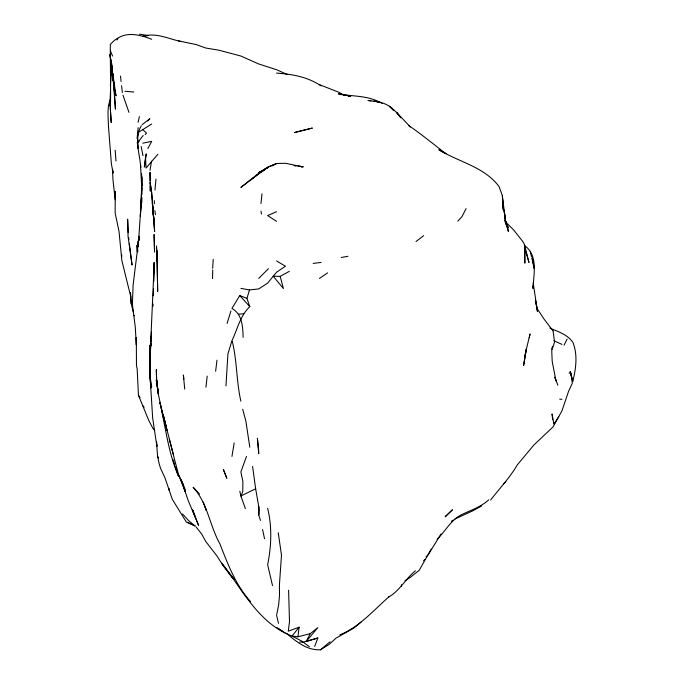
<?xml version="1.0" encoding="UTF-8"?>
<svg xmlns="http://www.w3.org/2000/svg" width="684" height="684" viewBox="0 0 684 684"><rect width="100%" height="100%" fill="white"/><g stroke="black" fill="none" stroke-linecap="round" stroke-linejoin="round"><path stroke-width="1.03" d="M110.466 101.241L110.457 106.311C110.851 85.645 110.244 65.04 110.312 44.443C122.419 30.771 136.313 33.371 151.694 39.287M150.138 356.552L149.719 345.258L149.574 365.76L150.352 378.055L149.676 365.82L154.242 262.528L153.866 281.286M141.605 173.727L141.426 196.282L140.382 216.281L141.759 187.348L141.426 196.282M212.562 278.55L212.707 269.966M138.065 246.12L138.194 240.896L137.946 246.873M152.754 306.637L152.814 304.542M141.768 202.661L141.93 197.599M149.958 357.689L149.676 365.82L150.839 388.076L150.044 376.337L149.958 357.689L150.805 343.505M154.148 265.418L153.874 273.036L154.242 262.528M111.022 71.213L110.432 85.705L111.022 71.213L110.722 75.573L111.116 71.675M137.732 251.857L137.817 249.865M153.267 295.813L153.575 288.562M225.968 385.896L227.926 353.867L231.962 340.649C237.468 329.124 240.187 315.743 249.797 306.654L246.941 298.395L249.48 289.93L240.879 288.383M110.577 112.321L111.218 122.59L109.953 102.728L110.483 92.118M141.46 197.821L138.621 240.648L139.151 236.16L133.106 285.031L132.422 304.371L133.756 315.546M150.796 344.847L150.292 354.295M150.959 341.658L151.232 336.357L150.642 345.788M152.763 305.816L152.865 303.816M150.839 343.727L150.728 345.83L150.839 343.838M150.95 341.624L151.232 336.357L150.925 341.461M258.868 511.991L258.714 514.804L260.484 520.447M121.649 256.953L121.752 255.038M150.129 357.441L149.676 365.82L150.352 378.055M151.489 331.86L150.95 341.838M212.681 268.316L213.203 259.381M154.935 190.032L156.003 179.114M137.099 138.544L138.134 127.643M141.939 194.538L141.716 177.07L141.673 186.125L140.477 164.835L140.724 167.349C139.998 153.763 133.508 138.467 141.314 125.813M110.509 103.25L110.449 110.269M205.952 387.153L207.192 376.132M138.271 245.958L138.484 244.137M215.64 371.258L216.965 360.194M145.538 157.457L144.367 167.084L146.231 153.866L145.538 157.457L146.051 168.059L157.85 154.276M279.234 629.126L285.476 633.222L292.068 636.094L297.925 636.795L299.113 627.177L288.255 631.204L289.503 621.628L288.597 590.215M138.912 240.486L139.203 238.442M234.167 442.95L231.962 456.39M261.989 193.794L260.972 203.507M150.027 170.35L151.506 161.125M109.944 102.728L109.389 105.695L110.56 100.651M110.945 59.277L110.586 61.158L112.424 70.401L110.714 59.482M529.271 337.819L530.04 333.92L524.79 355.825M276.772 614.275L278.627 605.049L279.517 595.268L279.414 584.914L281.492 555.211L278.251 532.742M572.824 381.313L570.182 371.737L572.824 381.313C575.954 368.599 577.869 354.987 572.953 342.436C567.592 334.536 558.204 331.731 549.91 328.115M138.117 122.282L139.374 116.631M551.629 349.225L552.475 346.386M227.105 323.438L230.918 310.938M246.479 456.442L240.879 471.917L242.871 481.425L242.794 491.676L240.879 496.011L245.376 508.571M314.683 646.466L317.838 637.992L303.311 642.148L299.583 642.054M110.346 99.513C106.849 107.696 108.277 117.058 108.431 125.736L111.364 163.698L113.065 173.018L112.535 169.307L112.971 179.858L115.22 199.779M268.47 268.667L258.714 278.397M564.026 345.198L567.13 339.076M466.06 208.629L462.008 216.589L457.793 221.154M431.262 548.995L419.258 570.242L410.34 577.33L404.988 580.725M306.15 641.541L310.297 633.632L317.795 627.664L306.15 641.541L317.838 637.992M147.881 148.513L151.694 141.349L142.768 143.187M490.608 500.004C499.679 488.367 509.802 477.663 517.326 464.846L533.947 444.951L553.04 426.901L561.957 410.836L568.541 391.385L572.294 383.254L570.884 372.703L569.028 373.207M246.941 298.395L239.742 295.548L231.962 308.45C242.375 314.178 242.803 326.935 243.128 337.383M552.646 419.643L552.048 413.906L553.903 424.131L558.811 416.659M388.444 597.166C399.824 590.805 405.501 578.792 415.419 570.747M441.009 534.024L428.175 554.827L426.046 556.861M116.998 39.954L117.973 38.56M299.113 627.177L292.068 636.094L301.482 640.959L309.373 646.705M147.77 120.991L149.805 118.734L142.204 124.642M437.093 539.3C445.421 531.237 450.602 520.421 461.23 514.804C470.678 510.298 480.912 506.998 488.761 499.807M139.032 141.16L137.672 142.623L143.153 135.483M145.145 134.577L146.496 133.115L142.768 129.618M423.507 560.837L424.901 559.401M389.034 596.704C373.49 610.325 359.442 626.971 339.88 634.837M503.475 483.802L505.835 481.784M298.19 166.178L302.294 166.751L285.476 163.279L276.558 163.502L267.632 167.247L258.714 173.351L240.879 187.425L258.714 173.608L267.632 167.571L258.714 172.616L261.562 171.581M330.073 641.763L320.454 649.8C306.629 650.433 296.223 641.472 286.288 633.23M361.306 621.893L354.021 627.98L335.972 638.163L329.072 644.473L320.454 649.8L321.147 649.561M249.797 180.704L267.632 167.247M416.034 241.537L423.67 235.655M319.411 278.448L327.585 272.865M258.714 173.351L268.769 166.819L276.558 163.502L272.052 165.93M138.091 132.568L151.694 123.992M451.363 521.242L453.15 520.114M249.48 289.93L258.714 288.93L267.632 283.133L273.224 276.216L280.158 276.379L289.281 271.343M481.69 505.912L472.772 510.837L454.937 518.994M260.347 172.257L263.956 170.307M553.818 423.08L555.374 422.284M252.584 466.437L255.654 488.795L240.879 496.011L239.819 491.18M276.558 211.698L267.632 215.563L276.558 221.342M262.673 171.017L259.877 171.975L261.835 171.359M297.925 636.795L310.297 633.632M341.316 257.5L347.908 256.286M313.221 263.425L321.147 262.408M238.502 314.118L243.743 313.836M301.328 166.828L303.311 166.793L298.19 166.109M321.147 85.919C307.714 76.882 292.299 74.163 276.558 73.111M559.709 399.182L561.957 399.294M124.933 91.254L133.85 92.032M370.976 100.864L367.949 100.497L379.03 101.848L382.518 103.583M373.994 101.232L379.03 101.848C366.436 95.392 352.474 96.547 338.99 93.93L350.43 96.153L338.409 93.742L341.256 94.768M139.451 34.2L148.462 35.568L142.768 36.389C155.781 32.216 168.016 38.749 180.525 41.382M178.447 40.895L196.282 44.588L205.713 48.017L218.803 50.171L240.879 56.037L258.714 63.963L276.558 69.7L287.092 74.411M350.67 96.188L347.908 95.632L349.866 96.136M319.556 84.696L338.99 92.331L344.343 95.247M377.457 102.07L374.661 100.941C381.672 102.284 389.076 104.558 393.873 110.184M553.937 340.726L561.957 344.394M187.365 522.268L195.154 525.962L186.339 522.063L172.291 499.277L164.887 477.594L160.612 468.489L159.227 464.026L157.585 456.271L156.508 441.855L156.892 446.37L152.652 417.924L150.044 376.337L151.694 386.896M285.476 633.222C262.228 621.765 247.599 599.458 233.227 578.844L232.432 577.835M276.558 260.972L285.476 266.204L276.558 272.215L273.224 276.216L283.415 288.554L280.158 276.379M276.558 627.365L282.56 631.289M194.743 525.722L188.698 520.695L182.542 513.949M250.601 601.672C235.835 585.401 227.823 564.103 219.889 543.883C209.672 525.586 207.568 503.022 193.136 487.239L199.523 494.087M524.406 245.411C538.368 255.406 533.682 273.908 532.998 288.477L532.93 285.604M231.962 577.185L234.296 579.459L221.881 563.334L231.962 577.185L223.044 565.582L216.922 555.895L205.884 541.668L201.575 533.862L195.94 526.817M393.599 110.56L389.341 106.2L396.532 112.347L410.34 126.95L409.032 125.719C421.806 134.5 433.665 144.367 446.011 153.738L438.812 149.728C458.99 162.185 483.998 166.605 499.004 186.458L502.321 195.444L505.459 221.077L506.049 224.19L504.065 209.979L505.459 221.077L508.443 231.517L505.459 221.077M239.742 295.548L249.797 306.654M142.768 405.655L144.144 407.228M154.729 430.535L152.771 428.158L148.685 420.215L138.442 395.232L137.168 368.907L136.467 365.478L136.313 337.511L136.347 344.95L135.227 326.593L133.85 316.094M400.807 117.785L396.532 112.347L400.123 116.955M553.04 330.851L544.122 319.171L536.367 307.398M504.929 220.257L507.212 223.514L513.735 230.055L522.627 241.29L524.457 244.462L528.963 262.459L525.791 251.695M138.442 395.232L140.066 397.643M157.585 456.271L158.594 457.972M505.014 221.599L508.451 227.917L505.237 221.59L506.271 224.061L505.185 220.111M178.943 475.406L183.124 484.776M183.919 486.521L185.219 489.453M110.406 50.967L112.578 56.045M182.628 483.007L183.774 485.777M192.768 510.469L198.54 525.312L188.16 500.414L181.209 479.886L185.338 491.736L178.635 475.012L169.256 439.231M134.235 315.273L134.449 315.846M192.349 509.435L195.145 516.976L192.734 510.161M122.992 95.196L128.951 112.347M205.2 507.46L206.329 510.521L203.225 502.013M554.886 377.166L557.802 385.186M175.249 466.668L178.447 476.073C168.178 452.774 165.673 427.209 159.919 402.637L173.291 454.065M554.972 377.867L555.947 380.757L552.193 361.349L551.749 350.789L554.519 342.094L553.108 330.979M173.232 459.828L174.668 464.718M133.662 313.315L131.2 303.67L130.473 292.949L131.2 303.67M166.272 426.901L162.185 412.418L158.32 394.052L156.294 379.945L158.303 394.061L156.653 380.15L157.619 386.46M242.7 409.229L245.924 421.395L249.797 447.25M130.764 296.685L121.872 260.621L119.007 231.38L115.151 213.006L115.228 192.366L115.288 195.419M162.638 414.504L163.827 419.48M164.305 421.472L165.263 425.457M276.558 615.121L278.508 623.329M530.262 251.404L531.451 256.466M531.921 258.492L534.289 268.624L532.066 257.039M232.295 341.427C237.126 360.99 236.339 381.484 240.879 401.175M164.801 421.207L166.879 430.304L163.69 416M267.632 508.323C272.189 526.654 271.403 546.362 267.632 564.71L272.514 585.589M262.571 529.536L264.528 538.71M537.248 309.159L535.384 299.943L537.496 311.673L533.187 282.902M141.169 146.487L143.007 155.73M255.654 488.795L258.714 506.459L258.714 514.804L258.714 506.459L258.92 511.051M112.424 70.401L111.569 65.758L114.322 87.945L116.015 95.871L112.723 73.205M110.398 57.49L109.927 54.515L113.193 80.259L111.629 65.792L112.15 70.555L112.073 68.545M154.875 210.663L155.499 214.708M157.936 388.555L158.423 391.71M137.227 142.366L138.031 148.3L137.518 138.296M261.031 211.168L261.408 214.058M111.689 65.826L113.92 84.978M114.715 96.88L115.434 109.183L112.732 73.308M121.598 85.697L122.359 92.588M113.364 80.156L114.151 89.997L113.117 76.95L113.458 80.096M111.902 70.7L112.937 80.404L110.876 60.996M129.319 243.598L132.063 265.033L128.053 236.45L127.626 219.213L128.267 232.688M113.065 76.924L113.877 84.884M114.083 86.877L114.57 93.879M120.529 76.018L121.085 81.558M114.185 87.868L114.382 89.869L114.108 86.936M154.011 221.462L151.523 192.007L150.147 182.5L151.694 192.572L154.61 231.423L152.31 202.567L154.011 221.462L153.293 213.434M184.723 389.111L183.389 374.986L183.791 379.346M128.72 237.63L128.9 239.614M115.151 150.215L116.015 161.014M137.809 135.423L137.612 132.286L137.723 142.648M502.321 195.444L503.159 209.458L502.56 198.813M137.373 251.618L137.022 245.231L137.236 251.456M115.254 196.624L115.083 191.375L115.271 197.471M149.505 355.423L149.89 368.026M169.076 488.41L169.136 490.342M156.969 253.738L156.91 250.686L157.679 291.435L157.029 256.799M111.783 63.612L111.834 66.656M150.138 180.644L150.018 172.282L150.3 191.11L150.224 185.877M154.327 200.686L154.37 203.755M141.733 175.856L141.836 186.219M401.423 584.734L401.423 586.487M524.893 252.9L524.85 263.169L524.457 244.462L524.893 252.9M149.574 365.76L150.138 378.184L149.574 365.76M526.287 349.242L523.619 365.453L526.287 349.242M445.746 516.163L445.139 516.822L452.466 509.742L445.746 516.163M312.229 128.096L294.394 132.551L312.229 128.096M296.138 165.836L294.086 165.554L296.138 165.887M226.789 478.107L223.471 469.72L226.789 478.107M258.569 449.456L257.389 438.307L258.714 453.595L258.569 449.456M157.106 260.869L156.508 246.18L157.106 260.869M156.747 384.664L156.32 369.659L156.747 384.664M154.37 244.949L154.08 234.484L154.541 252.054L154.37 244.949"/></g></svg>
